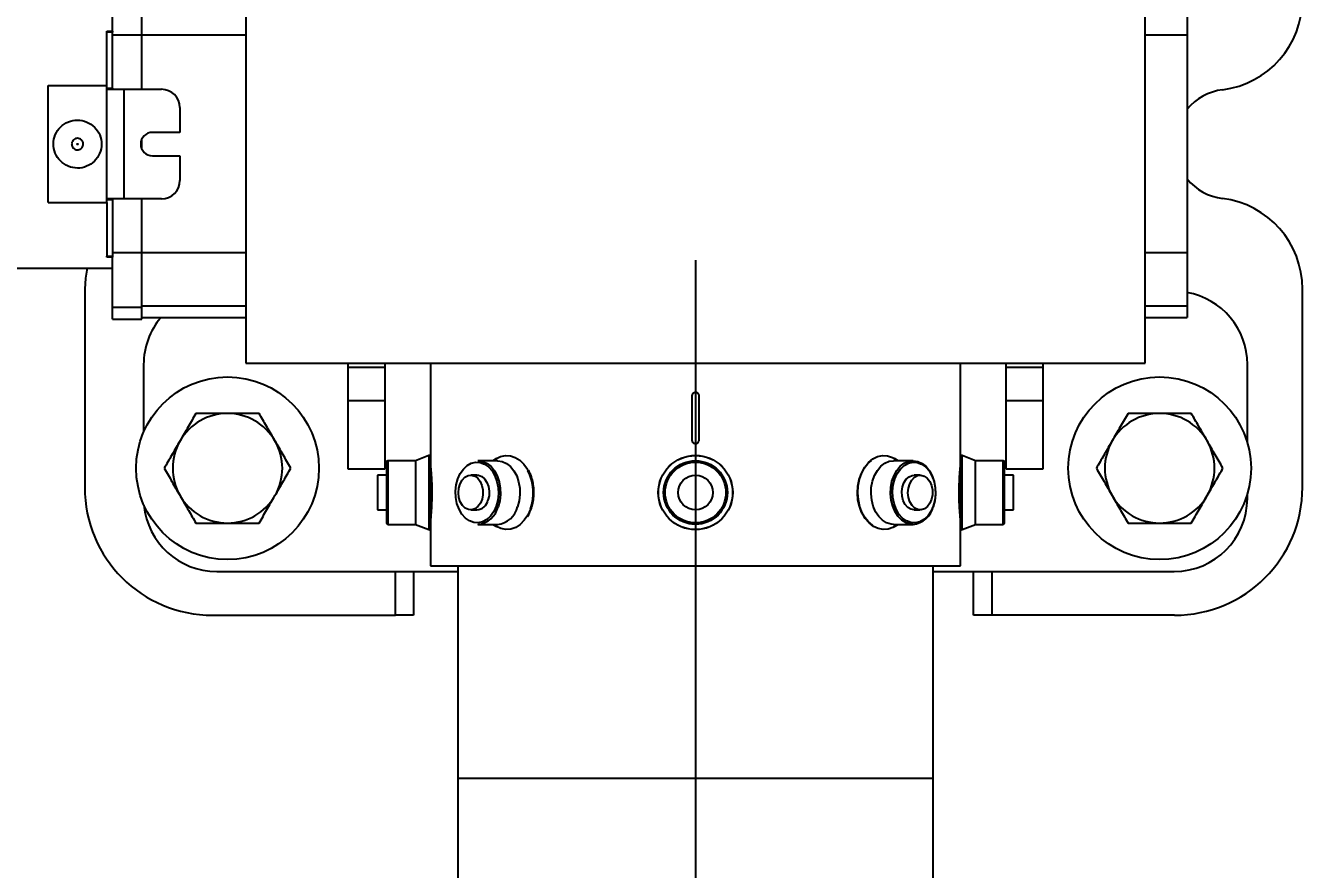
# Model space of a CAD drawing. Header units: inches. Extents: x -1851 to 6314, y -1304 to 4687.
# Drawn here: x 461.6 to 475.35, y 2786.59 to 2795.69 of the extents above; entities that cross this region are included whole.
import ezdxf

# ---------------------------------------------------------------- set-up
doc = ezdxf.new("R2010")
doc.units = ezdxf.units.IN
doc.header["$MEASUREMENT"] = 0
doc.layers.add('G-ANNO-DIMS', color=1, linetype='Continuous')
doc.styles.add('NEI-A', font='arial.ttf')
doc.dimstyles.new('NEI-A', dxfattribs={"dimtxt": 0.1, "dimasz": 0.125, "dimexe": 0.0625, "dimexo": 0.0625, "dimgap": 0.0625, "dimtad": 0, "dimtih": 1, "dimtoh": 1, "dimdec": 4, "dimzin": 3, "dimdsep": 46, "dimlunit": 4, "dimtxsty": 'NEI-A', "dimcen": 0, "dimadec": 0, "dimazin": 0, "dimtfac": 0.75, "dimtdec": 4, "dimtofl": 0, "dimtmove": 0, "dimatfit": 3, "dimfxl": 1, "dimfrac": 1, "dimtolj": 1, "dimtzin": 0, "dimarcsym": 0})

# ---------------------------------------------------------------- blocks, each defined once
blk = doc.blocks.new('2.4.20_7-7_Mid Plan View')
at = {"color": 7, "linetype": 'Continuous', "lineweight": 25}
for p, q in [((-0.03397500142454746, 0.4109999872744083), (-0.03397500142454746, 0.1595000065863132)), ((-0.01600000075995922, 0.1771000064909458), (-0.01600000075995922, 0.1611000038683414)), ((-0.01600000075995922, 0.1771000064909458), (0.01600000075996277, 0.1771000064909458)), ((0.01600000075996277, 0.1771000064909458), (0.01600000075996277, 0.1611000038683414)), ((-0.03968627005815506, 0.1671250052750111), (-0.09399999678134918, 0.1671250052750111)), ((-0.03095000050961616, 0.1595000065863132), (-0.03095000050961616, 0.1611000038683414)), ((-0.03095000050961616, 0.1611000038683414), (-0.03065804205834866, 0.1611000038683414)), ((-0.03065804205834866, 0.1611000038683414), (-0.03065804205834866, 0.1595000065863132)), ((-0.01600000075995922, 0.1611000038683414), (-0.03065804205834866, 0.1611000038683414)), ((-0.01600000075995922, 0.1611000038683414), (0.01600000075996277, 0.1611000038683414)), ((-0.01529195811599493, 0.1595000065863132), (-0.01529195811599493, 0.1611000038683414)), ((-0.01499999966472387, 0.1562999971210957), (-0.01499999966472387, 0.1611000038683414)), ((0.01499999966472387, 0.1611000038683414), (0.01499999966472387, 0.1562999971210957)), ((0.01529195811599493, 0.1611000038683414), (0.01529195811599493, 0.1595000065863132)), ((0.01600000075996277, 0.1611000038683414), (0.03065804205834866, 0.1611000038683414)), ((0.03065804205834866, 0.1595000065863132), (0.03065804205834866, 0.1611000038683414)), ((0.03065804205834866, 0.1611000038683414), (0.03095000050961971, 0.1611000038683414)), ((0.03095000050961971, 0.1611000038683414), (0.03095000050961971, 0.1595000065863132)), ((-0.0478999987244606, 0.1595000065863132), (-0.0478999987244606, 0.1515000052750111)), ((-0.0478999987244606, 0.1595000065863132), (-0.04471850395202637, 0.1595000065863132)), ((-0.04471850395202637, 0.1515000052750111), (-0.04471850395202637, 0.1595000065863132)), ((-0.04471850395202637, 0.1595000065863132), (-0.03095000050961616, 0.1595000065863132)), ((-0.03065804205834866, 0.1595000065863132), (-0.03095000050961616, 0.1595000065863132)), ((-0.01529195811599493, 0.1595000065863132), (-0.03065804205834866, 0.1595000065863132)), ((-0.02979999966919422, 0.1515000052750111), (-0.02979999966919422, 0.1595000065863132)), ((-0.01499999966472387, 0.1595000065863132), (-0.01529195811599493, 0.1595000065863132)), ((0.01529195811599493, 0.1595000065863132), (0.01499999966472387, 0.1595000065863132)), ((0.01529195811599493, 0.1595000065863132), (0.03065804205834866, 0.1595000065863132)), ((0.02979999966919422, 0.1515000052750111), (0.02979999966919422, 0.1595000065863132)), ((0.03095000050961971, 0.1595000065863132), (0.03065804205834866, 0.1595000065863132)), ((0.03095000050961971, 0.1595000065863132), (0.04471850395202637, 0.1595000065863132)), ((-0.01499999966472387, 0.1562999971210957), (0.01499999966472387, 0.1562999971210957)), ((-0.01499999966472387, 0.146100003272295), (-0.01499999966472387, 0.1562999971210957)), ((0.01499999966472387, 0.1562999971210957), (0.01499999966472387, 0.146100003272295)), ((-0.06033629179000854, 0.1509999968111515), (-0.07883548736572266, 0.1509999968111515)), ((-0.0478999987244606, 0.1515000052750111), (-0.04471850395202637, 0.1515000052750111)), ((-0.0474999994039571, 0.1515000052750111), (-0.0474999994039571, 0.1229999996721745)), ((-0.04471850395202637, 0.1515000052750111), (-0.02979999966919422, 0.1515000052750111)), ((-0.02979999966919422, 0.1515000052750111), (-0.01499999966472387, 0.1515000052750111)), ((-0.02978809550404549, 0.1229999996721745), (-0.02978809550404549, 0.1515000052750111)), ((-0.001352774910632348, 0.1515000052750111), (0.001352774910628796, 0.1515000052750111)), ((0.01499999966472387, 0.1515000052750111), (0.02979999966919422, 0.1515000052750111)), ((0.02978809550404549, 0.1229999996721745), (0.02978809550404549, 0.1515000052750111)), ((0.02979999966919422, 0.1515000052750111), (0.04471850395202637, 0.1515000052750111)), ((-0.003199999919161201, 0.1486000008881092), (-0.003199999919161201, 0.1411000080406666)), ((0.003199999919164753, 0.1411000080406666), (0.003199999919164753, 0.1486000008881092)), ((-0.003199999919161201, 0.1411000080406666), (-0.009999999776482582, 0.1411000080406666)), ((0.009999999776482582, 0.1411000080406666), (0.003199999919164753, 0.1411000080406666)), ((-0.1289999932050705, 0.1321250088512897), (-0.1289999932050705, 0.08212500438094139)), ((-0.1169999986886978, 0.1310000009834766), (-0.1169999986886978, 0.06500000134110451)), ((0.05999999865889549, 0.1229999996721745), (-0.05999999865889549, 0.1229999996721745)), ((-0.05999999865889549, 0.1229999996721745), (-0.05999999865889549, -0.1229999996721745)), ((-0.0890041515231097, 0.08500000461935997), (-0.0890041515231097, 0.0950000025331974)), ((-0.0890041515231097, 0.0950000025331974), (-0.070210300385952, 0.0950000025331974)), ((-0.070210300385952, 0.0950000025331974), (-0.070210300385952, 0.08500000461935997)), ((-0.070210300385952, 0.0950000025331974), (-0.0612061470746994, 0.0950000025331974)), ((-0.0612061470746994, 0.08500000461935997), (-0.0612061470746994, 0.0950000025331974)), ((-0.0612061470746994, 0.0950000025331974), (-0.05999999865889549, 0.0950000025331974)), ((-0.1041174978017807, 0.08416812494397163), (-0.1041174978017807, 0.07662812992930412)), ((-0.09913524240255356, 0.08456500247120857), (-0.1037206277251244, 0.08456500247120857)), ((-0.1001551002263987, 0.08697500452399254), (-0.1001551002263987, 0.08456500247120857)), ((-0.0906554982066119, 0.08697500452399254), (-0.1001551002263987, 0.08697500452399254)), ((-0.08708997815847397, 0.08456500247120857), (-0.09913524240255356, 0.08456500247120857)), ((-0.0906554982066119, 0.08456500247120857), (-0.0906554982066119, 0.08697500452399254)), ((-0.070210300385952, 0.08500000461935997), (-0.0890041515231097, 0.08500000461935997)), ((-0.08669310063123703, 0.07662812992930412), (-0.08669310063123703, 0.08416812494397163)), ((-0.0612061470746994, 0.08500000461935997), (-0.070210300385952, 0.08500000461935997)), ((-0.05999999865889549, 0.08500000461935997), (-0.0612061470746994, 0.08500000461935997)), ((-0.1289999932050705, 0.07712500169873238), (-0.1289999932050705, 0.08212500438094139)), ((-0.1169999986886978, 0.07712500169873238), (-0.1289999932050705, 0.07712500169873238)), ((-0.1041174978017807, 0.07662812992930412), (-0.1055528447031975, 0.07298104837536812)), ((-0.0993132665753329, 0.07662812992930412), (-0.1041174978017807, 0.07662812992930412)), ((-0.08669310063123703, 0.07662812992930412), (-0.0993132665753329, 0.07662812992930412)), ((-0.08525775372982025, 0.07298104837536812), (-0.08669310063123703, 0.07662812992930412)), ((-0.1052252054214478, 0.07250000163912773), (-0.1155000030994415, 0.07250000163912773)), ((-0.1155000030994415, 0.07250000163912773), (-0.1155000030994415, -0.07250000163912773)), ((-0.09981014579534175, 0.07250000163912773), (-0.1052252054214478, 0.07250000163912773)), ((-0.08558539301156998, 0.07250000163912773), (-0.09981014579534175, 0.07250000163912773)), ((-0.05999999865889549, 0.07250000163912773), (-0.08558539301156998, 0.07250000163912773)), ((-0.1736553013324738, 0.06500000134110451), (-0.2310929447412455, 0.06500000134110451)), ((-0.1155000030994415, 0.06500000134110451), (-0.1736553013324738, 0.06500000134110451)), ((-0.1041174978017807, 0.05951585248112679), (-0.1041174978017807, 0.05418426916003227)), ((-0.1001551002263987, 0.06150061264634132), (-0.1001551002263987, 0.05979648604989052)), ((-0.0906554982066119, 0.05979648604989052), (-0.0906554982066119, 0.06150061264634132)), ((-0.08669310063123703, 0.05418426916003227), (-0.08669310063123703, 0.05951585248112679)), ((-0.1041174978017807, 0.05544749274849892), (-0.1047339290380478, 0.05442933738231659)), ((-0.08607666939496994, 0.05442933738231659), (-0.08669310063123703, 0.05544749274849892)), ((-0.0689999982714653, 0.001000001444481313), (-0.08100000023841858, 0.001000001444481313)), ((-0.08100000023841858, -0.0009999985340982676), (-0.0689999982714653, -0.0009999985340982676)), ((-0.1047339290380478, -0.05442933738231659), (-0.1041174978017807, -0.05544748902320862)), ((-0.1041174978017807, -0.05418426543474197), (-0.1041174978017807, -0.05951584875583649)), ((-0.08669310063123703, -0.05951584875583649), (-0.08669310063123703, -0.05418426543474197)), ((-0.08669310063123703, -0.05544748902320862), (-0.08607666939496994, -0.05442933738231659)), ((-0.1001551002263987, -0.05979648232460022), (-0.1001551002263987, -0.06150061264634132)), ((-0.0906554982066119, -0.06150061264634132), (-0.0906554982066119, -0.05979648232460022)), ((-0.2310929447412455, -0.06500000134110451), (-0.1736553013324738, -0.06500000134110451)), ((-0.1736553013324738, -0.06500000134110451), (-0.1155000030994415, -0.06500000134110451)), ((-0.1169999986886978, -0.06500000134110451), (-0.1169999986886978, -0.130999993532896)), ((-0.1155000030994415, -0.07250000163912773), (-0.1052252054214478, -0.07250000163912773)), ((-0.1055528447031975, -0.07298104092478752), (-0.1041174978017807, -0.07662812247872353)), ((-0.1052252054214478, -0.07250000163912773), (-0.08558539301156998, -0.07250000163912773)), ((-0.08669310063123703, -0.07662812247872353), (-0.08525775372982025, -0.07298104092478752)), ((-0.08558539301156998, -0.07250000163912773), (-0.05999999865889549, -0.07250000163912773)), ((-0.1289999932050705, -0.0760749988257885), (-0.1169999986886978, -0.0760749988257885)), ((-0.1289999932050705, -0.08107500150799751), (-0.1289999932050705, -0.0760749988257885)), ((-0.1041174978017807, -0.07662812247872353), (-0.1041174978017807, -0.08416812494397163)), ((-0.1041174978017807, -0.07662812247872353), (-0.08669310063123703, -0.07662812247872353)), ((-0.08669310063123703, -0.08416812494397163), (-0.08669310063123703, -0.07662812247872353)), ((-0.1289999932050705, -0.1310750059783459), (-0.1289999932050705, -0.08107500150799751)), ((-0.1037206277251244, -0.08456499502062798), (-0.08708997815847397, -0.08456499502062798)), ((-0.1001551002263987, -0.08456499502062798), (-0.1001551002263987, -0.08697499707341194)), ((-0.1001551002263987, -0.08697499707341194), (-0.09965044260024669, -0.08697499707341194)), ((-0.09965044260024669, -0.08697499707341194), (-0.0906554982066119, -0.08697499707341194)), ((-0.0906554982066119, -0.08697499707341194), (-0.0906554982066119, -0.08456499502062798)), ((-0.0890041515231097, -0.0949999950826168), (-0.0890041515231097, -0.08499999716877937)), ((-0.0890041515231097, -0.08499999716877937), (-0.070210300385952, -0.08499999716877937)), ((-0.070210300385952, -0.08499999716877937), (-0.070210300385952, -0.0949999950826168)), ((-0.070210300385952, -0.08499999716877937), (-0.0612061470746994, -0.08499999716877937)), ((-0.0612061470746994, -0.0949999950826168), (-0.0612061470746994, -0.08499999716877937)), ((-0.0612061470746994, -0.08499999716877937), (-0.05999999865889549, -0.08499999716877937)), ((-0.070210300385952, -0.0949999950826168), (-0.0890041515231097, -0.0949999950826168)), ((-0.0612061470746994, -0.0949999950826168), (-0.070210300385952, -0.0949999950826168)), ((-0.05999999865889549, -0.0949999950826168), (-0.0612061470746994, -0.0949999950826168)), ((-0.05999999865889549, -0.1229999996721745), (0.05999999865889549, -0.1229999996721745)), ((-0.0474999994039571, -0.1229999996721745), (-0.0474999994039571, -0.1344999931752682)), ((-0.02978809550404549, -0.1344999931752682), (-0.02978809550404549, -0.1229999996721745)), ((0.02978809550404549, -0.1344999931752682), (0.02978809550404549, -0.1229999996721745)), ((-0.04434506967663765, -0.1344999931752682), (-0.0474999994039571, -0.1344999931752682)), ((-0.02978809550404549, -0.1344999931752682), (-0.04434506967663765, -0.1344999931752682)), ((0.02978809550404549, -0.1344999931752682), (-0.02978809550404549, -0.1344999931752682)), ((0.04434506967663765, -0.1344999931752682), (0.02978809550404549, -0.1344999931752682)), ((-0.09700000286102295, -0.1510000042617321), (-0.09574999660253525, -0.1510000042617321)), ((-0.08174999803304672, -0.1510000042617321), (-0.06033629179000854, -0.1510000042617321)), ((-0.09399999678134918, -0.1660750024020672), (-0.03968627005815506, -0.1660750024020672))]:
    blk.add_line(p, q, dxfattribs=at)
at = {"color": 8, "linetype": 'Continuous', "lineweight": 25}
for p, q in [((-0.04434506967663765, 0.1229999996721745), (-0.04434506967663765, 0.1515000052750111)), ((-0.0993132665753329, 0.08416812494397163), (-0.1041174978017807, 0.08416812494397163)), ((-0.08669310063123703, 0.08416812494397163), (-0.0993132665753329, 0.08416812494397163)), ((-0.1289999932050705, 0.08212500438094139), (-0.1169999986886978, 0.08212500438094139)), ((-0.09995710849761608, 0.07298104837536812), (-0.1055528447031975, 0.07298104837536812)), ((-0.08525775372982025, 0.07298104837536812), (-0.09995710849761608, 0.07298104837536812)), ((-0.1736553013324738, -0.06500000134110451), (-0.1736553013324738, 0.06500000134110451)), ((-0.1055528447031975, -0.07298104092478752), (-0.08525775372982025, -0.07298104092478752)), ((-0.1169999986886978, -0.08107500150799751), (-0.1289999932050705, -0.08107500150799751)), ((-0.1041174978017807, -0.08416812494397163), (-0.08669310063123703, -0.08416812494397163)), ((-0.04434506967663765, -0.1344999931752682), (-0.04434506967663765, -0.1229999996721745))]:
    blk.add_line(p, q, dxfattribs=at)
at = {"color": 7, "linetype": 'Continuous', "lineweight": 25, "flags": 128}
for points in [[(-0.03397500142454746, 0.1664638854563236), (-0.03668215498328209, 0.1669438518583775), (-0.03968627005815506, 0.1671250052750111)], [(-0.09913524240255356, 0.05454138666391373), (-0.1005989015102386, 0.05520458519458771), (-0.1018355712294579, 0.05606846883893013), (-0.1027912124991417, 0.05709528550505638), (-0.1034240499138832, 0.05824016034603119), (-0.1037064269185066, 0.05945305153727531), (-0.103626012802124, 0.06068095564842224), (-0.103186309337616, 0.06187019869685173), (-0.1024065315723419, 0.06296881660819054), (-0.1013207733631134, 0.06392878666520119), (-0.09997648000717163, 0.0647081546485424), (-0.09843240678310394, 0.06527285650372505), (-0.09675603359937668, 0.06559821590781212), (-0.09502062201499939, 0.06567001715302467), (-0.09330202639102936, 0.06548510864377022), (-0.09167535603046417, 0.06505158916115761), (-0.09021169692277908, 0.06438839063048363), (-0.08897502720355632, 0.0635245032608509), (-0.08801938593387604, 0.06249768659472466), (-0.08738654851913452, 0.06135281175374985), (-0.08710417151451111, 0.06013992056250572), (-0.0871845930814743, 0.05891202017664909), (-0.08762429654598236, 0.05772277340292931), (-0.08840406686067581, 0.0566241592168808), (-0.08948982506990433, 0.05566418915987015), (-0.0908341184258461, 0.05488482117652893), (-0.09237819164991024, 0.05432011559605598), (-0.09405456483364105, 0.05399475619196892), (-0.09578997641801834, 0.05392295867204666), (-0.09750857204198837, 0.05410786345601082), (-0.09913524240255356, 0.05454138666391373)], [(-0.09965044260024669, 0.0630071647465229), (-0.09891819208860397, 0.0637611635029316), (-0.09792540967464447, 0.0643475092947483), (-0.09674572944641113, 0.0647227130830288), (-0.09546662867069244, 0.06485894694924355), (-0.09418297559022903, 0.06474611535668373), (-0.09298998862504959, 0.0643925704061985), (-0.0919761210680008, 0.06382454559206963), (-0.09121658653020859, 0.06308416649699211), (-0.09076771140098572, 0.06222634389996529), (-0.09066278487443924, 0.06131469830870628), (-0.09090958535671234, 0.06041683629155159), (-0.09148981422185898, 0.05959935486316681), (-0.09236043691635132, 0.05892288312315941), (-0.09345687925815582, 0.05843758583068848), (-0.09469783306121826, 0.05817946419119835), (-0.09599125385284424, 0.05816765129566193), (-0.0972412154078448, 0.05840303376317024), (-0.09835501760244725, 0.05886814743280411), (-0.09925005584955215, 0.05952849984169006), (-0.09985993802547455, 0.06033511459827423), (-0.1001394465565681, 0.06122816726565361), (-0.1000678464770317, 0.06214142963290215), (-0.09965044260024669, 0.0630071647465229)], [(-0.08669310063123703, 0.05951585248112679), (-0.08669346570968628, 0.05945967882871628), (-0.08688778430223465, 0.05822078883647919), (-0.08743081986904144, 0.0570349209010601), (-0.08830032497644424, 0.05595061928033829), (-0.08946071565151215, 0.05501228198409081), (-0.09086447209119797, 0.0542583204805851), (-0.09245413541793823, 0.05371960252523422), (-0.09416461735963821, 0.05341818556189537), (-0.09592588990926743, 0.05336640402674675), (-0.09766585379838943, 0.05356638506054878), (-0.0993132665753329, 0.05400993674993515)], [(-0.0906554982066119, 0.05979648604989052), (-0.09069178253412247, 0.05938215553760529), (-0.09102465957403183, 0.05849829688668251), (-0.09168243408203125, 0.05771071836352348), (-0.09261631220579147, 0.05707783624529839), (-0.0937570333480835, 0.05664657801389694), (-0.09502000361680984, 0.05644894018769264), (-0.0963115468621254, 0.05649957060813904), (-0.0975358858704567, 0.05679471790790558)], [(-0.1019792854785919, 0.04613934457302094), (-0.1030018031597137, 0.04684798792004585), (-0.1041378006339073, 0.04795053228735924), (-0.1049581915140152, 0.04918517172336578), (-0.1054333075881004, 0.05050728470087051), (-0.1055459901690483, 0.05186908319592476), (-0.1052921563386917, 0.05322135239839554), (-0.1047339290380478, 0.05442933738231659)], [(-0.08669310063123703, 0.05418426916003227), (-0.08669346570968628, 0.05412809178233147), (-0.08688778430223465, 0.05288920179009438), (-0.08743081986904144, 0.05170333385467529), (-0.08830032497644424, 0.05061903595924377), (-0.08946071565151215, 0.04968069493770599), (-0.09086447209119797, 0.04892673343420029), (-0.09245413541793823, 0.04838801920413971), (-0.09416461735963821, 0.04808659851551056), (-0.09592588990926743, 0.04803482070565224), (-0.09766585379838943, 0.04823480173945427), (-0.0993132665753329, 0.04867835342884064)], [(-0.08607666939496994, 0.05442933738231659), (-0.0855703204870224, 0.05337256193161011), (-0.0852750837802887, 0.05202449858188629), (-0.08534597605466843, 0.05066129192709923), (-0.08578044176101685, 0.04933220520615578), (-0.08656277507543564, 0.0480852797627449), (-0.08766470104455948, 0.0469655767083168), (-0.08904638886451721, 0.04601357132196426), (-0.0893268808722496, 0.04585972428321838)], [(-0.1044232845306396, -0.04851692542433739), (-0.1043815016746521, -0.04844936355948448), (-0.1034656465053558, -0.04729904979467392), (-0.1022584661841393, -0.04629208147525787), (-0.1008035987615585, -0.04546485468745232), (-0.09915361553430557, -0.044847272336483), (-0.09736816585063934, -0.04446164891123772), (-0.0955117717385292, -0.0443219281733036), (-0.0936515256762469, -0.04443315416574478), (-0.09185466915368679, -0.04479131102561951), (-0.09018614143133163, -0.04538345336914062), (-0.08870624005794525, -0.04618817567825317), (-0.0874684676527977, -0.04717639833688736), (-0.08663153648376465, -0.04814661294221878)], [(-0.1041174978017807, -0.05418426543474197), (-0.104064404964447, -0.05350515991449356), (-0.1036938205361366, -0.05228652805089951), (-0.1029839143157005, -0.05114559084177017), (-0.1019637286663055, -0.05012905597686768), (-0.1006750464439357, -0.04927854239940643), (-0.0991706177592242, -0.04862887039780617), (-0.09751203656196594, -0.0482066348195076), (-0.09576720744371414, -0.04802912846207619), (-0.09400755912065506, -0.04810360819101334), (-0.09230513125658035, -0.0484270341694355), (-0.09072963148355484, -0.04898616299033165), (-0.0893455520272255, -0.04975809901952744), (-0.08820955455303192, -0.0507112480700016), (-0.08736816048621776, -0.05180657655000687), (-0.08685579895973206, -0.05299925059080124), (-0.08669310063123703, -0.05418426543474197)], [(-0.1023849099874461, -0.056600421667099), (-0.1013207733631134, -0.05566418543457985), (-0.09997648000717163, -0.05488481745123863), (-0.09843240678310394, -0.05432011559605598), (-0.09675603359937668, -0.05399475246667862), (-0.09502062201499939, -0.05392295494675636), (-0.09330202639102936, -0.05410785973072052), (-0.09167535603046417, -0.05454138293862343), (-0.09021169692277908, -0.05520458146929741), (-0.08897502720355632, -0.05606846511363983), (-0.08801938593387604, -0.05709528550505638), (-0.08779648691415431, -0.05742471292614937)], [(-0.1001551002263987, -0.05979648232460022), (-0.09999512881040573, -0.05893217027187347), (-0.09949515014886856, -0.05808859691023827), (-0.09869184345006587, -0.05737169086933136), (-0.09764478355646133, -0.05683461576700211), (-0.09643164277076721, -0.05651721358299255), (-0.09514237195253372, -0.05644301697611809), (-0.09387260675430298, -0.05661753192543983), (-0.0927165150642395, -0.05702781677246094), (-0.09175983816385269, -0.05764343962073326), (-0.09107352793216705, -0.05841874331235886), (-0.09070847928524017, -0.05929622799158096), (-0.0906554982066119, -0.05979648232460022)], [(-0.09965044260024669, -0.05999406054615974), (-0.09891819208860397, -0.05924006178975105), (-0.09792540967464447, -0.05865371599793434), (-0.09674572944641113, -0.05827851220965385), (-0.09546662867069244, -0.0581422746181488), (-0.09418297559022903, -0.05825510993599892), (-0.09298998862504959, -0.05860865116119385), (-0.0919761210680008, -0.05917667597532272), (-0.09121658653020859, -0.05991705507040024), (-0.09076771140098572, -0.06077487766742706), (-0.09066278487443924, -0.06168652698397636), (-0.09090958535671234, -0.06258438900113106), (-0.09148981422185898, -0.06340186670422554), (-0.09236043691635132, -0.06407834216952324), (-0.09345687925815582, -0.06456363573670387), (-0.09469783306121826, -0.0648217611014843), (-0.09599125385284424, -0.06483357027173042), (-0.0972412154078448, -0.0645981915295124), (-0.09835501760244725, -0.06413307413458824), (-0.09925005584955215, -0.06347272172570229), (-0.09985993802547455, -0.06266610696911812), (-0.1001394465565681, -0.06177305430173874), (-0.1000678464770317, -0.0608597956597805), (-0.09965044260024669, -0.05999406054615974)], [(-0.08669310063123703, -0.05951584875583649), (-0.08669346570968628, -0.05957202613353729), (-0.08688778430223465, -0.06081091612577438), (-0.08743081986904144, -0.06199678406119347), (-0.08830032497644424, -0.06308108195662498), (-0.08946071565151215, -0.06401942297816277), (-0.09086447209119797, -0.06477338448166847), (-0.09245413541793823, -0.06531209871172905), (-0.09416461735963821, -0.0656135194003582), (-0.09592588990926743, -0.06566530093550682), (-0.09766585379838943, -0.06546531990170479), (-0.0993132665753329, -0.06502176448702812)]]:
    blk.add_lwpolyline(points, dxfattribs=at)
at = {"color": 8, "linetype": 'Continuous', "lineweight": 25, "flags": 128}
for points in [[(-0.09995710849761608, 0.04519237205386162), (-0.1015912443399394, 0.04591739177703857), (-0.1019792854785919, 0.04613934457302094)], [(-0.1047339290380478, -0.05442933738231659), (-0.1049581915140152, -0.05402561277151108), (-0.1054333075881004, -0.05270349979400635), (-0.1055459901690483, -0.0513417012989521), (-0.1052921563386917, -0.04998942837119102), (-0.1046809926629031, -0.04869556427001953), (-0.1037345752120018, -0.04750686883926392), (-0.1024871245026588, -0.04646630212664604), (-0.1009837090969086, -0.04561147838830948), (-0.09927868098020554, -0.04497328773140907), (-0.0974336564540863, -0.0445748008787632), (-0.09551531821489334, -0.04443041607737541), (-0.09359300881623867, -0.04454535245895386), (-0.09173619747161865, -0.04491546005010605), (-0.09001199901103973, -0.04552735760807991), (-0.08848273009061458, -0.04635893180966377), (-0.08720365911722183, -0.04738012701272964), (-0.08622101694345474, -0.04855403304100037), (-0.0855703204870224, -0.04983822256326675), (-0.0852750837802887, -0.05118628218770027), (-0.08534597605466843, -0.05254949256777763), (-0.08578044176101685, -0.05387857556343079), (-0.08607666939496994, -0.05442933738231659)], [(-0.1041174978017807, -0.05951584875583649), (-0.104064404964447, -0.05883674696087837), (-0.1036938205361366, -0.05761811509728432), (-0.1029839143157005, -0.05647717788815498), (-0.1019637286663055, -0.05546064302325249), (-0.1006750464439357, -0.05461012944579124), (-0.0991706177592242, -0.05396045744419098), (-0.09751203656196594, -0.05353822186589241), (-0.09576720744371414, -0.0533607117831707), (-0.09400755912065506, -0.05343519523739815), (-0.09230513125658035, -0.05375862121582031), (-0.09072963148355484, -0.05431774631142616), (-0.0893455520272255, -0.05508968606591225), (-0.08820955455303192, -0.05604283139109612), (-0.08736816048621776, -0.05713816359639168), (-0.08685579895973206, -0.05833083763718605), (-0.08669310063123703, -0.05951584875583649)], [(-0.09913524240255356, -0.06505158171057701), (-0.1005989015102386, -0.06438838317990303), (-0.1018355712294579, -0.0635245032608509), (-0.1027912124991417, -0.06249767914414406), (-0.1034240499138832, -0.06135280802845955), (-0.1037064269185066, -0.06013991683721542), (-0.103626012802124, -0.0589120164513588), (-0.103186309337616, -0.05772276967763901), (-0.1024065315723419, -0.0566241554915905), (-0.1023849099874461, -0.056600421667099)], [(-0.08779648691415431, -0.05742471292614937), (-0.08738654851913452, -0.05824015662074089), (-0.08710417151451111, -0.05945304781198502), (-0.0871845930814743, -0.06068095192313194), (-0.08762429654598236, -0.06187019869685173), (-0.08840406686067581, -0.06296880915760994), (-0.08948982506990433, -0.06392877921462059), (-0.0908341184258461, -0.06470814719796181), (-0.09237819164991024, -0.06527285650372505), (-0.09405456483364105, -0.06559821590781212), (-0.09578997641801834, -0.06567000970244408), (-0.09750857204198837, -0.06548510864377022), (-0.09913524240255356, -0.06505158171057701)]]:
    blk.add_lwpolyline(points, dxfattribs=at)
at = {"color": 7, "linetype": 'Continuous', "lineweight": 25}
for centre, radius in [((-0.08874999999999744, 0.1280500014364634), 0.02500000000000111), ((-0.09540530000000302, 1.436461616322049e-09), 0.01017200405413185), ((-0.09540530000000302, 1.436461616322049e-09), 0.01014754331104692), ((-0.09540530000000302, 1.436461616322049e-09), 0.008712200000001977), ((-0.09540530000000302, 1.436461616322049e-09), 0.008315324999997379), ((-0.09540530000000302, 1.436461616322049e-09), 0.004749800000000757), ((-0.08874999999999744, -0.1269999985635479), 0.02500000000000111)]:
    blk.add_circle(centre, radius, dxfattribs=at)
for centre, radius, start, end in [((-0.09399999999999764, 0.1321250014364637), 0.03500000000000224, 90, 180), ((-0.09700000000000131, 0.1310000014364618), 0.01999999999999989, 95.34639368626722, 180), ((-0.06033629251585992, 0.1310000014364618), 0.01999999999999884, 50.07273495732825, 90), ((0, 0.1486000014364492), 0.003200000000000497, 0, 180), ((-0.01000000000000156, 0.1461000014364515), 0.005000000000002268, 180, 270), ((0.00999999999999801, 0.1461000014364515), 0.004999999999998858, 270, 0), ((-0.08874999999999744, 0.1280500014364634), 0.01500000000000339, 120.0000000000173, 180), ((-0.08874999999999744, 0.1280500014364634), 0.01499999999999996, 60.0000000000072, 120.0000000000173), ((-0.08874999999999744, 0.1280500014364634), 0.01499999999999657, 0, 60.0000000000072), ((-0.08874999999999744, 0.1280500014364634), 0.01500000000000339, 180, 239.9999999999951), ((-0.08874999999999744, 0.1280500014364634), 0.01499999999999951, 299.9999999999881, 0), ((-0.08874999999999744, 0.1280500014364634), 0.01500000000000292, 239.9999999999951, 299.9999999999881), ((-0.1037206250000011, 0.08416812643645244), 0.0003968750000024097, 90, 180), ((-0.08708997500000137, 0.08416812643645244), 0.0003968750000024097, 0, 90), ((-0.1052252046405435, 0.07285210085004223), 0.0003520994135855626, 158.5174072198548, 270), ((-0.08558539535945542, 0.07285210085004223), 0.0003520994135855626, 270, 21.48259278014519), ((-0.09785468220351135, 0.06013157955905513), 0.006293010333094986, 185.6149749249601, 256.5981990391708), ((-0.09683699717640337, 0.0600481294803501), 0.00332763163022971, 184.3369837298257, 257.8761323042899), ((-0.0978546868597654, 0.05479999217513409), 0.006293005301661665, 185.6149422593821, 256.5982317047075), ((-0.09785468685976184, -0.05890012574073467), 0.006293005301665059, 185.6149422593821, 256.5982317046762), ((-0.1052252046405471, -0.072852097977119), 0.0003520994135851648, 90, 201.4825927803499), ((-0.08558539535945542, -0.072852097977119), 0.0003520994135851648, 338.5174072196501, 90), ((-0.1037206250000011, -0.08416812356355763), 0.0003968750000024097, 180, 270), ((-0.08708997500000137, -0.08416812356355763), 0.0003968750000024097, 270, 0), ((-0.08874999999999744, -0.1269999985635479), 0.01500000000000339, 120.0000000000059, 180), ((-0.08874999999999744, -0.1269999985635479), 0.01500000000000292, 60.00000000001194, 120.0000000000059), ((-0.08874999999999744, -0.1269999985635479), 0.01499999999999951, 0, 60.00000000001194), ((-0.08874999999999744, -0.1269999985635479), 0.01500000000000339, 180, 239.9999999999826), ((-0.08874999999999744, -0.1269999985635479), 0.01499999999999657, 299.9999999999943, 0), ((-0.09399999999999764, -0.1310749985635198), 0.03500000000000224, 180, 270), ((-0.09700000000000131, -0.1309999985635386), 0.01999999999999884, 180, 270), ((-0.06033629251585992, -0.1309999985635386), 0.01999999999999884, 270, 350.0000000000097), ((0, -0.1460749985635346), 0.01500000000000275, 129.4962091282004, 172.8192442185483), ((0, -0.1460749985635346), 0.0150000000000011, 7.180755781451715, 50.50379087180534), ((-0.08874999999999744, -0.1269999985635479), 0.01499999999999996, 239.9999999999826, 299.9999999999943), ((-0.039686269665971, -0.1410749985635391), 0.02500000000000111, 270, 352.8192442185482), ((0.03968626966596744, -0.1410749985635391), 0.02500000000000111, 187.1807557814517, 270)]:
    blk.add_arc(centre, radius, start, end, dxfattribs=at)
at = {"color": 8, "linetype": 'Continuous', "lineweight": 25}
blk.add_arc((-0.09542407761024307, 0.05798381657356799), 0.01357090350445357, 250.486696296253, 296.6977881489009, dxfattribs=at)
at = {"color": 7, "linetype": 'Continuous', "lineweight": 25}
for points, knots in [([(0.005452623125169254, 0.1654227711260319), (0.005851778641439154, 0.1661910519489425), (0.006650176158405685, 0.1677277800570209), (0.006614051604930893, 0.170392290816153), (0.005631208409479171, 0.172820743887371), (0.003774488038338575, 0.1746935057706764), (0.001347632301108348, 0.1757121517877636), (-0.001285666559063259, 0.175724241869176), (-0.003723060357977204, 0.1747282919167503), (-0.005592896478610498, 0.1728747275260218), (-0.006612258456513587, 0.1704474154007016), (-0.006624316114070439, 0.1678146097279409), (-0.00562823141072144, 0.1653770992610077), (-0.003775850174967843, 0.163507524129443), (-0.001344716250727629, 0.1624858983044248), (0.00127579366102637, 0.1624826113542497), (0.00376212485523908, 0.1634466392369802), (0.004889108867391911, 0.1647640431553725), (0.005452623125169254, 0.1654227711260319)], [0, 0, 0, 0, 0.06246204044564338, 0.1249376144462669, 0.1874411340043573, 0.2499424933125915, 0.3124450926495643, 0.37494504179957, 0.4374517332638558, 0.499947500610626, 0.5624380646845135, 0.6249340842959263, 0.6874379137095962, 0.7499346187165182, 0.8124314033136075, 0.8749387600029584, 0.937466910734328, 1, 1, 1, 1]), ([(4.279219137970358e-05, 0.1706935651600361), (0.0001111198788485979, 0.17068874919579), (0.0003572175164414659, 0.1706714034100685), (0.0007769638667198819, 0.1705275575981489), (0.001222307911923792, 0.1701762633296369), (0.001521065162911839, 0.1696787857545132), (0.001633152139568494, 0.1690888548262137), (0.00151546764721644, 0.1685012971365154), (0.001223842188984747, 0.1680355433545913), (0.0008402230468007588, 0.1677216221128788), (0.0004222305632524126, 0.1675395248591656), (-5.130995092272883e-05, 0.1674830670762049), (-0.0005315287893701282, 0.1675712677153456), (-0.000988025415974647, 0.1678117001049486), (-0.001330091599271555, 0.1681781917674243), (-0.001553203092708344, 0.1686393594394247), (-0.001624529770619887, 0.1691597523169719), (-0.001504552193619446, 0.1697233059179553), (-0.001216388528526124, 0.1701751147586208), (-0.0008121603514084086, 0.1704945055899429), (-0.0003950567944528416, 0.1706737042816258), (-9.00464475392937e-05, 0.1706875395846907), (4.279219137970358e-05, 0.1706935651600361)], [0, 0, 0, 0, 0.02059698266253337, 0.07418469675403966, 0.1304590556172203, 0.1879858682437261, 0.2450221603639025, 0.3073380656448958, 0.3637093993569153, 0.4068823771793846, 0.454755310796592, 0.4989006469835635, 0.5485014465219887, 0.5993847677326763, 0.6515867368087446, 0.6964888592428657, 0.7517385294497623, 0.8063149345792855, 0.8667787072963682, 0.9085982622037645, 0.9601925555429164, 1, 1, 1, 1]), ([(-2.685123718038085e-06, 0.1691976375877857), (-7.144256997548837e-06, 0.1691973780519049), (-2.446958906432428e-05, 0.1691963696618757), (-4.906652991465421e-05, 0.1691836758980685), (-7.598959012966588e-05, 0.169165111050404), (-9.159360503119274e-05, 0.1691364053934876), (-9.903084764673054e-05, 0.1691042501786626), (-9.416640288506528e-05, 0.1690710226128829), (-8.100892294748974e-05, 0.1690445914074985), (-6.159716363640655e-05, 0.169020905420183), (-3.141499637138168e-05, 0.1690080976352988), (-3.306421952231631e-06, 0.1690008163383254), (2.667835163805421e-05, 0.1690048515133356), (5.064782785169086e-05, 0.1690167690691169), (7.61392701527086e-05, 0.1690346638050357), (9.1207342951094e-05, 0.1690655313148568), (0.0001012214953632906, 0.1690984913312263), (9.089149486030124e-05, 0.1691369442492032), (7.552794057730239e-05, 0.1691652146269007), (4.601815562210732e-05, 0.1691881142646707), (2.026215948092158e-05, 0.1691957739699319), (1.923333396547378e-06, 0.1691972633211378), (-2.685123718038085e-06, 0.1691976375877857)], [0, 0, 0, 0, 0.02194302033740615, 0.08525650395154905, 0.1327858449777461, 0.1812683554374516, 0.2422995620214546, 0.293051781160797, 0.3434536787709621, 0.386928451016303, 0.4407810816310928, 0.5019370629542548, 0.5276578839659102, 0.5883294501684666, 0.6326495324256203, 0.6778396031848055, 0.75519814242379, 0.7952392032967749, 0.8714575387694986, 0.9090728613285414, 0.9771504556996214, 1, 1, 1, 1]), ([(-0.08874999731779099, 0.1453705169260502), (-0.089968029099321, 0.1446672803140245), (-0.09242641934368834, 0.143247916671271), (-0.0949677781292877, 0.1417806729726578), (-0.09624999761581421, 0.14104038849473)], [0, 0, 0, 0, 0.4954590851973952, 1, 1, 1, 1]), ([(-0.08124999701976421, 0.14104038849473), (-0.08142780673404104, 0.1411430439549122), (-0.08277410500486226, 0.1419203067109152), (-0.08531239594985607, 0.1433858220941602), (-0.08759715198918272, 0.1447049231236406), (-0.08874999731779099, 0.1453705169260502)], [0, 0, 0, 0, 0.07010324001239555, 0.5307914204467266, 1, 1, 1, 1]), ([(-0.09624999761581421, 0.14104038849473), (-0.09642780717636157, 0.1409377278023101), (-0.0977740901516313, 0.1401604335893296), (-0.1003123980500895, 0.1386949471896912), (-0.1025971537578059, 0.1373758508958929), (-0.1037499979138374, 0.1367102600634098)], [0, 0, 0, 0, 0.07010408630558829, 0.5307922566091333, 1, 1, 1, 1]), ([(-0.07374999672174809, 0.1367102600634098), (-0.0749680295519255, 0.137413489874973), (-0.07742642605996153, 0.1388328421865594), (-0.07996777857361437, 0.1403000971213544), (-0.08124999701976421, 0.14104038849473)], [0, 0, 0, 0, 0.4954582493907648, 1, 1, 1, 1]), ([(-0.1037499979138374, 0.1367102600634098), (-0.1037499979138374, 0.1360871813571407), (-0.1037499979138374, 0.1343701860059809), (-0.1037499979138374, 0.1314841564942242), (-0.1037499979138374, 0.1291996631586869), (-0.1037499979138374, 0.1280500032007694)], [0, 0, 0, 0, 0.2205429081469996, 0.6077420785194844, 1, 1, 1, 1]), ([(-0.07374999672174809, 0.1280500032007694), (-0.07374999672174809, 0.129183858720296), (-0.07374999672174809, 0.1314683438836539), (-0.07374999672174809, 0.1343549517380609), (-0.07374999672174809, 0.1360871821217131), (-0.07374999672174809, 0.1367102600634098)], [0, 0, 0, 0, 0.3868674114230533, 0.7794580935234123, 1, 1, 1, 1]), ([(-0.1037499979138374, 0.1280500032007694), (-0.1037499979138374, 0.1273487016556771), (-0.1037499979138374, 0.1255392240047684), (-0.1037499979138374, 0.1226284782739526), (-0.1037499979138374, 0.1204732921309528), (-0.1037499979138374, 0.119389746338129)], [0, 0, 0, 0, 0.23935491457195, 0.6175765212464365, 1, 1, 1, 1]), ([(-0.07374999672174809, 0.119389746338129), (-0.07374999672174809, 0.120462262591019), (-0.07374999672174809, 0.1226173109406261), (-0.07374999672174809, 0.1255278893214324), (-0.07374999672174809, 0.1273487003292075), (-0.07374999672174809, 0.1280500032007694)], [0, 0, 0, 0, 0.3785545642829246, 0.7606443135920916, 1, 1, 1, 1]), ([(-0.1037499979138374, 0.119389746338129), (-0.10253196508366, 0.1186865165265658), (-0.1000735685756204, 0.1172671642149794), (-0.0975322160619676, 0.1157999092801845), (-0.09624999761581421, 0.1150596179068089)], [0, 0, 0, 0, 0.4954582493907648, 1, 1, 1, 1]), ([(-0.08124999701976421, 0.1150596179068089), (-0.08107218992075005, 0.1151622760776547), (-0.07972590442546235, 0.1159395634141731), (-0.07718759683860199, 0.1174050503714739), (-0.07490284069460529, 0.1187241526956484), (-0.07374999672174809, 0.119389746338129)], [0, 0, 0, 0, 0.0701029291544454, 0.5307918368772606, 1, 1, 1, 1]), ([(-0.09624999761581421, 0.1150596179068089), (-0.09607219053172855, 0.1149569597096729), (-0.09472590621957977, 0.1141796727920905), (-0.0921875950794444, 0.1127141945902679), (-0.0899028408484348, 0.1113950913385224), (-0.08874999731779099, 0.1107294969260693)], [0, 0, 0, 0, 0.07010295873008582, 0.5307916389235933, 1, 1, 1, 1]), ([(-0.08874999731779099, 0.1107294969260693), (-0.08753196475029057, 0.1114327271901345), (-0.08507356981127145, 0.1128520798152692), (-0.08253221572653047, 0.1143193294930143), (-0.08124999701976421, 0.1150596179068089)], [0, 0, 0, 0, 0.4954584587560446, 1, 1, 1, 1]), ([(-0.08824720233678818, 0.07249089702963829), (-0.08822185890056389, 0.07249340316116104), (-0.0881219053089417, 0.07250328725280042), (-0.08878691572409281, 0.07243688740703647), (-0.09017376166454838, 0.07231934785971816), (-0.09220712493417693, 0.07219571334178454), (-0.09458902724342622, 0.07212712496402673), (-0.09706125268509425, 0.07214201716956836), (-0.09934649828681685, 0.0722342477619975), (-0.1011770642796321, 0.07236154618217938), (-0.1024185329747347, 0.07247565577850423), (-0.1025742943099068, 0.07249168634129433), (-0.1026517599821091, 0.07249965891242027)], [0, 0, 0, 0, 0.03628164461830906, 0.1430934880978086, 0.2500932027797911, 0.3575633118790538, 0.4650484023489431, 0.5720679440880536, 0.6788693516060003, 0.7860366152013861, 0.8935883708837127, 1, 1, 1, 1]), ([(-0.1019265279173851, 0.04594354331493378), (-0.1017721931969433, 0.04584102873872098), (-0.1011787862035725, 0.04544686684002386), (-0.1004598533136054, 0.04517648911289029), (-0.09992790222167969, 0.04497643187642097)], [0, 0, 0, 0, 0.2600824091467521, 1, 1, 1, 1]), ([(-0.09992790222167969, 0.04497643187642097), (-0.09964101798934166, 0.04488171535410856), (-0.09881098400630961, 0.0446076747362838), (-0.09734509920835777, 0.04431496909617749), (-0.09555354679956807, 0.04418115015425883), (-0.09375257637711698, 0.0442753083960099), (-0.09200980893945498, 0.04460052410291837), (-0.09052531931922303, 0.0450588936930103), (-0.08971477093225744, 0.04548618734870047), (-0.08938801288604736, 0.04565844312310219)], [0, 0, 0, 0, 0.08505656027133832, 0.2460917246305773, 0.4072495183900423, 0.5684333086330265, 0.729682312169796, 0.891026271901616, 1, 1, 1, 1]), ([(-0.08100000023841858, 0.001000001444481313), (-0.0810035415234438, 0.0009999891130689775), (-0.08111899073170292, 0.0009995870981356347), (-0.0813477548327981, 0.0009579889637336692), (-0.08164497230347223, 0.0007890400805194986), (-0.08186987714030991, 0.0005311683671038736), (-0.08198077921868929, 0.0002524329560458227), (-0.08201189213657756, -4.167117023712308e-05), (-0.08196174826125002, -0.0003373537770414714), (-0.08179581217812881, -0.0006368855008531682), (-0.08154034924650233, -0.0008630819770871767), (-0.08125959378214986, -0.0009829213413468096), (-0.08107374744405149, -0.000995147122068829), (-0.08100000023841858, -0.0009999985340982676)], [0, 0, 0, 0, 0.003396628534244546, 0.1107332711234505, 0.2180686427057041, 0.32541212819349, 0.4327604257574915, 0.5000098506968261, 0.6073476253643901, 0.7146860605405657, 0.8220294982288433, 0.9293780694092543, 1, 1, 1, 1]), ([(-0.0689999982714653, -0.0009999985340982676), (-0.06896135406855208, -0.000998619830681946), (-0.06881079503756737, -0.000993248358696519), (-0.06855348634546132, -0.0009154877516834858), (-0.06827559154801577, -0.0007170090575243648), (-0.06807910678561058, -0.0004365777149075711), (-0.06798650736828193, -0.000107179326022333), (-0.06800815187751041, 0.0002342188415411783), (-0.06814161221654302, 0.0005497533635434593), (-0.06837182830442501, 0.0008011910249194898), (-0.06866978499451548, 0.000968517303022054), (-0.06889109869754506, 0.000989618428917538), (-0.0689999982714653, 0.001000001444481313)], [0, 0, 0, 0, 0.0370707986529747, 0.1444289984581651, 0.2517897504668393, 0.359159693951114, 0.4665299140244646, 0.5738911579345879, 0.6812483939319046, 0.7886134900533504, 0.89598519860433, 1, 1, 1, 1]), ([(-0.1026517599821091, -0.07249965146183968), (-0.1026529391926836, -0.07249976664650148), (-0.1027885196616438, -0.07251301007431721), (-0.1023107081964518, -0.07246495927776664), (-0.1011893160243353, -0.07236286379963985), (-0.09931999127352142, -0.07223308519974125), (-0.09728935058842936, -0.07214921665328689), (-0.09593989962406724, -0.07214016898248587), (-0.09540530294179916, -0.07213658466935158)], [0, 0, 0, 0, 0.001875058611934497, 0.2155860300284332, 0.4292786617195822, 0.6438805998194713, 0.85892021655009, 1, 1, 1, 1]), ([(-0.09540530294179916, -0.07213658466935158), (-0.09459277146968148, -0.0721447877714354), (-0.092967802127351, -0.07216119303058122), (-0.09079575882297775, -0.07227634286621765), (-0.08916953192064625, -0.0724012547766506), (-0.08824296891021532, -0.07249112788508683), (-0.08824599864357552, -0.07249096266895094), (-0.08824720233678818, -0.07249089702963829)], [0, 0, 0, 0, 0.2141048839201875, 0.4281851034091682, 0.6429334211651578, 0.858139787852949, 1, 1, 1, 1]), ([(-0.08874999731779099, -0.1096794940531254), (-0.0899680298852914, -0.1103827243172191), (-0.09242642482430696, -0.1118020769423254), (-0.0949677789090515, -0.1132693266200704), (-0.09624999761581421, -0.114009615033865)], [0, 0, 0, 0, 0.4954584587560446, 1, 1, 1, 1]), ([(-0.08124999701976421, -0.114009615033865), (-0.08142780664224603, -0.1139069569312881), (-0.08277409608217567, -0.1131296788656186), (-0.08531239905715537, -0.1116641867297972), (-0.08759715301768978, -0.1103450871405869), (-0.08874999731779099, -0.1096794940531254)], [0, 0, 0, 0, 0.07010369273145818, 0.5307916405724602, 1, 1, 1, 1]), ([(-0.09624999761581421, -0.114009615033865), (-0.09642780725322808, -0.1141122731101802), (-0.0977740978762931, -0.1148895515947856), (-0.1003123972979871, -0.1163550524860568), (-0.1025971531715157, -0.1176741511477246), (-0.1037499979138374, -0.1183397434651852)], [0, 0, 0, 0, 0.07010366315546128, 0.5307918385264402, 1, 1, 1, 1]), ([(-0.07374999672174809, -0.1183397434651852), (-0.0749680295519255, -0.1176365136536219), (-0.07742642605996153, -0.1162171613420355), (-0.07996777857361437, -0.114749906407269), (-0.08124999701976421, -0.114009615033865)], [0, 0, 0, 0, 0.4954582493907648, 1, 1, 1, 1]), ([(-0.1037499979138374, -0.1183397434651852), (-0.1037499979138374, -0.1189628221624162), (-0.1037499979138374, -0.1206798198436445), (-0.1037499979138374, -0.1235658497005545), (-0.1037499979138374, -0.1258503428996107), (-0.1037499979138374, -0.1270000003278255)], [0, 0, 0, 0, 0.2205429108794705, 0.6077429195932863, 1, 1, 1, 1]), ([(-0.07374999672174809, -0.1270000003278255), (-0.07374999672174809, -0.1258661422804153), (-0.07374999672174809, -0.1235816569833048), (-0.07374999672174809, -0.1206950494684236), (-0.07374999672174809, -0.1189628214156357), (-0.07374999672174809, -0.1183397434651852)], [0, 0, 0, 0, 0.3868682526335134, 0.7794580962425293, 1, 1, 1, 1]), ([(-0.1037499979138374, -0.1270000003278255), (-0.1037499979138374, -0.1277013018729178), (-0.1037499979138374, -0.1295107795238266), (-0.1037499979138374, -0.1324215252546423), (-0.1037499979138374, -0.1345767113976422), (-0.1037499979138374, -0.1356602571904659)], [0, 0, 0, 0, 0.23935491457195, 0.6175765212464365, 1, 1, 1, 1]), ([(-0.07374999672174809, -0.1356602571904659), (-0.07374999672174809, -0.1345877384203504), (-0.07374999672174809, -0.1324326897459116), (-0.07374999672174809, -0.1295221117999859), (-0.07374999672174809, -0.1277013032139962), (-0.07374999672174809, -0.1270000003278255)], [0, 0, 0, 0, 0.3785553937909955, 0.7606443097440941, 1, 1, 1, 1]), ([(-0.1037499979138374, -0.1356602571904659), (-0.10253196508366, -0.1363634870020292), (-0.1000735685756204, -0.1377828393136156), (-0.0975322160619676, -0.1392500942484105), (-0.09624999761581421, -0.1399903856217861)], [0, 0, 0, 0, 0.4954582493907648, 1, 1, 1, 1]), ([(-0.08124999701976421, -0.1399903856217861), (-0.08107218999761656, -0.1398877248348356), (-0.07972591215027336, -0.1391104217698853), (-0.07718759608645698, -0.1376449493042742), (-0.07490284010830095, -0.1363258493479691), (-0.07374999672174809, -0.1356602571904659)], [0, 0, 0, 0, 0.07010335230871075, 0.5307922549620386, 1, 1, 1, 1]), ([(-0.09624999761581421, -0.1399903856217861), (-0.09607219043993709, -0.1400930411765557), (-0.09472589729675818, -0.1408703127843864), (-0.09218759818677924, -0.1423358142337179), (-0.08990284187695607, -0.143654918925705), (-0.08874999731779099, -0.1443205140531063)], [0, 0, 0, 0, 0.07010250600724131, 0.5307914187954621, 1, 1, 1, 1]), ([(-0.08874999731779099, -0.1443205140531063), (-0.08753196553625742, -0.1436172774411091), (-0.08507357529189363, -0.1421979137983556), (-0.08253221650629428, -0.1407306700997424), (-0.08124999701976421, -0.1399903856217861)], [0, 0, 0, 0, 0.4954590851973952, 1, 1, 1, 1])]:
    blk.add_open_spline(points, degree=3, knots=knots, dxfattribs=at)
blk = doc.blocks.new('*D98')
at = {"layer": 'Defpoints', "color": 0, "transparency": 16777216}
for p in [(468.8136479350471, 2794.409055329792), (228.813647788382, 2757.563937893635), (468.8136479350471, 2755.174068774127)]:
    blk.add_point(p, dxfattribs=at)
at = {"layer": 'G-ANNO-DIMS', "color": 0, "lineweight": -2, "transparency": 16777216}
for p, q in [((468.8136479350471, 2793.159055329792), (468.8136479350471, 2753.924068774127)), ((228.813647788382, 2756.313937893635), (228.813647788382, 2753.924068774127)), ((231.313647788382, 2755.174068774127), (336.2948172350566, 2755.174068774127)), ((466.3136479350471, 2755.174068774127), (370.3173274669803, 2755.174068774127))]:
    blk.add_line(p, q, dxfattribs=at)
at = {"layer": 'G-ANNO-DIMS', "color": 0, "transparency": 16777216}
for points in [[(231.313647788382, 2755.590735440793), (231.313647788382, 2754.75740210746), (228.813647788382, 2755.174068774127)], [(466.3136479350471, 2755.590735440793), (466.3136479350471, 2754.75740210746), (468.8136479350471, 2755.174068774127)]]:
    blk.add_solid(points, dxfattribs=at)
at = {"layer": 'G-ANNO-DIMS', "color": 0, "transparency": 16777216, "insert": (353.3060723510184, 2755.174068774127), "char_height": 2, "width": 33.22459366643307, "attachment_point": 5, "style": 'NEI-A'}
blk.add_mtext('\\A1;11\'-1" (CENTER LINE OF TRACKER TORQUE TUBE TO CENTERLINE OF MESSENGER WIRE)', dxfattribs=at)

msp = doc.modelspace()

# ---------------------------------------------------------------- block references
at = {"xscale": 39.37008, "yscale": 39.37008, "zscale": 39.37008, "rotation": 90}
msp.add_blockref('2.4.20_7-7_Mid Plan View', (468.8136479350469, 2794.409055329793), dxfattribs=at)

# ---------------------------------------------------------------- dimensions: what is measured, and where the dimension line sits
at = {"layer": 'G-ANNO-DIMS'}
dim = msp.add_linear_dim(base=(468.8136479350471, 2755.174068774127), p1=(228.813647788382, 2757.563937893635), p2=(468.8136479350471, 2794.409055329792), text='11\'-1" (CENTER LINE OF TRACKER TORQUE TUBE TO CENTERLINE OF MESSENGER WIRE)', dimstyle='NEI-A', override={"dimscale": 20, "dimdec": 0}, dxfattribs=at)
dim.commit()
dim.dimension.update_dxf_attribs({"geometry": '*D98', "text_midpoint": (353.3060723510184, 2755.174068774127), "dimtype": 160})

doc.saveas('drawing.dxf')
